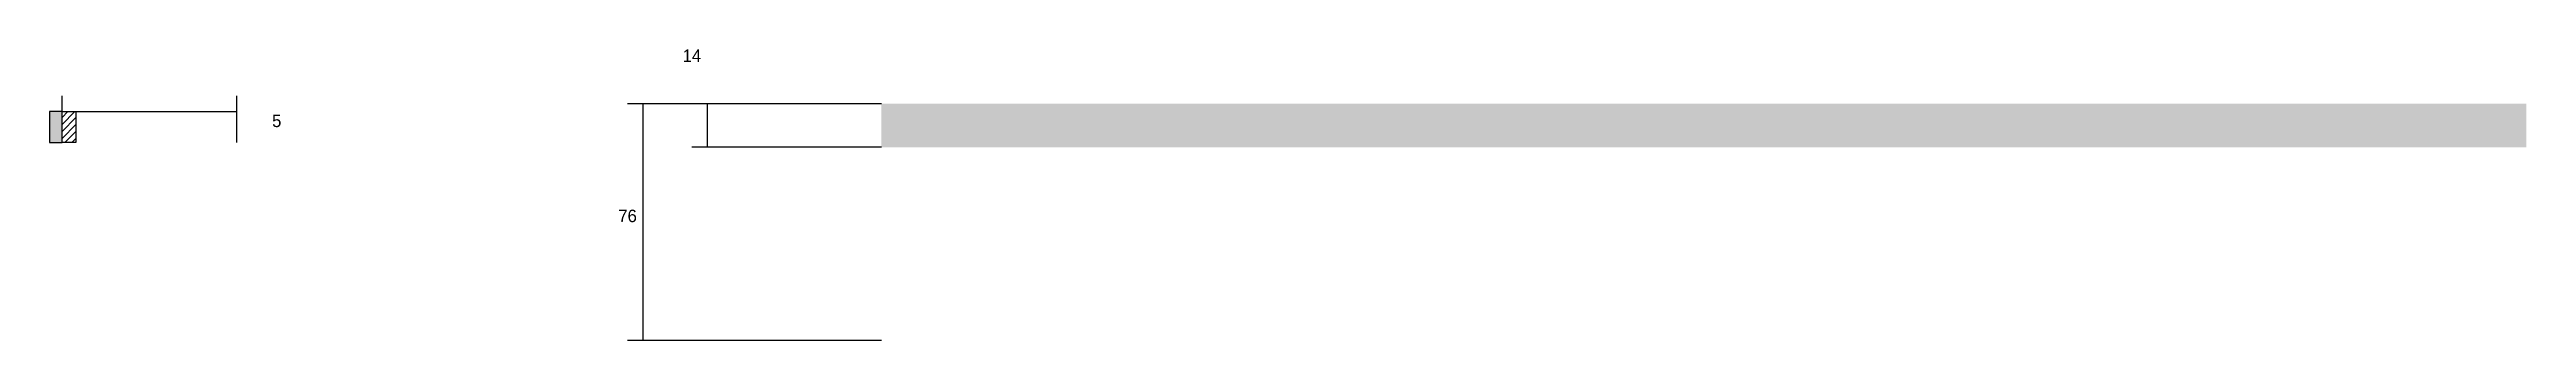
# Model space of a CAD drawing. Header units: metres. Extents: x 152 to 1434, y -2211 to -943.
# Drawn here: x 318 to 1111, y -2211 to -2117 of the extents above.
import ezdxf

# ---------------------------------------------------------------- set-up
doc = ezdxf.new("R2010")
doc.units = ezdxf.units.M
for name, color, linetype in [('COTA', 241, 'Continuous'), ('Hachura', 253, 'Continuous'), ('Madeira', 126, 'Continuous'), ('Painéis', 200, 'Continuous')]:
    doc.layers.add(name, color=color, linetype=linetype)

msp = doc.modelspace()

# ---------------------------------------------------------------- hatches: boundary and pattern name
at = {"layer": 'COTA'}
h = msp.add_hatch(dxfattribs=at)
h.set_pattern_fill('AR-CONC', scale=0.03)
h.paths.add_polyline_path([(584, -2134.7), (584, -2148.7), (1111, -2148.7), (1111, -2134.7)])
at = {"layer": 'Hachura'}
h = msp.add_hatch(color=8, dxfattribs=at)
h.dxf.hatch_style = 1
h.paths.add_polyline_path([(321.5, -2137.2), (317.5, -2137.2), (317.5, -2137.2), (317.5, -2147.2), (317.5, -2147.2), (321.5, -2147.2), (321.5, -2147.2), (321.5, -2137.2)])
h = msp.add_hatch(dxfattribs=at)
h.set_pattern_fill('ANSI31', scale=0.5)
h.paths.add_polyline_path([(325.9, -2147.2), (321.5, -2147.2), (321.5, -2147.2), (321.5, -2137.2), (321.5, -2137.2), (325.9, -2137.2), (325.9, -2137.2), (325.9, -2147.2)])

# ---------------------------------------------------------------- linework, layer by layer
at = {"layer": 'COTA'}
for p, q in [((321.5, -2137.2), (321.5, -2132.2)), ((377.5, -2147.2), (377.5, -2132.2)), ((321.5, -2137.2), (377.5, -2137.2)), ((584, -2134.7), (502.7, -2134.7)), ((507.7, -2210.7), (507.7, -2134.7)), ((584, -2134.7), (523.3, -2134.7)), ((528.3, -2148.7), (528.3, -2134.7)), ((584, -2148.7), (523.3, -2148.7)), ((584, -2210.7), (502.7, -2210.7))]:
    msp.add_line(p, q, dxfattribs=at)
at = {"layer": 'Madeira'}
msp.add_lwpolyline([(325.9, -2147.2), (321.5, -2147.2), (321.5, -2137.2), (325.9, -2137.2)], close=True, dxfattribs=at)
at = {"layer": 'Painéis'}
msp.add_lwpolyline([(321.5, -2137.2), (317.5, -2137.2), (317.5, -2147.2), (321.5, -2147.2)], close=True, dxfattribs=at)

# ---------------------------------------------------------------- texts
at = {"layer": 'COTA'}
for s, p in [('14', (520.3, -2121.3)), ('5', (388.8, -2142.2)), ('76', (499.7, -2172.7))]:
    msp.add_text(s, height=4, dxfattribs=at).set_placement(p)

doc.saveas('drawing.dxf')
